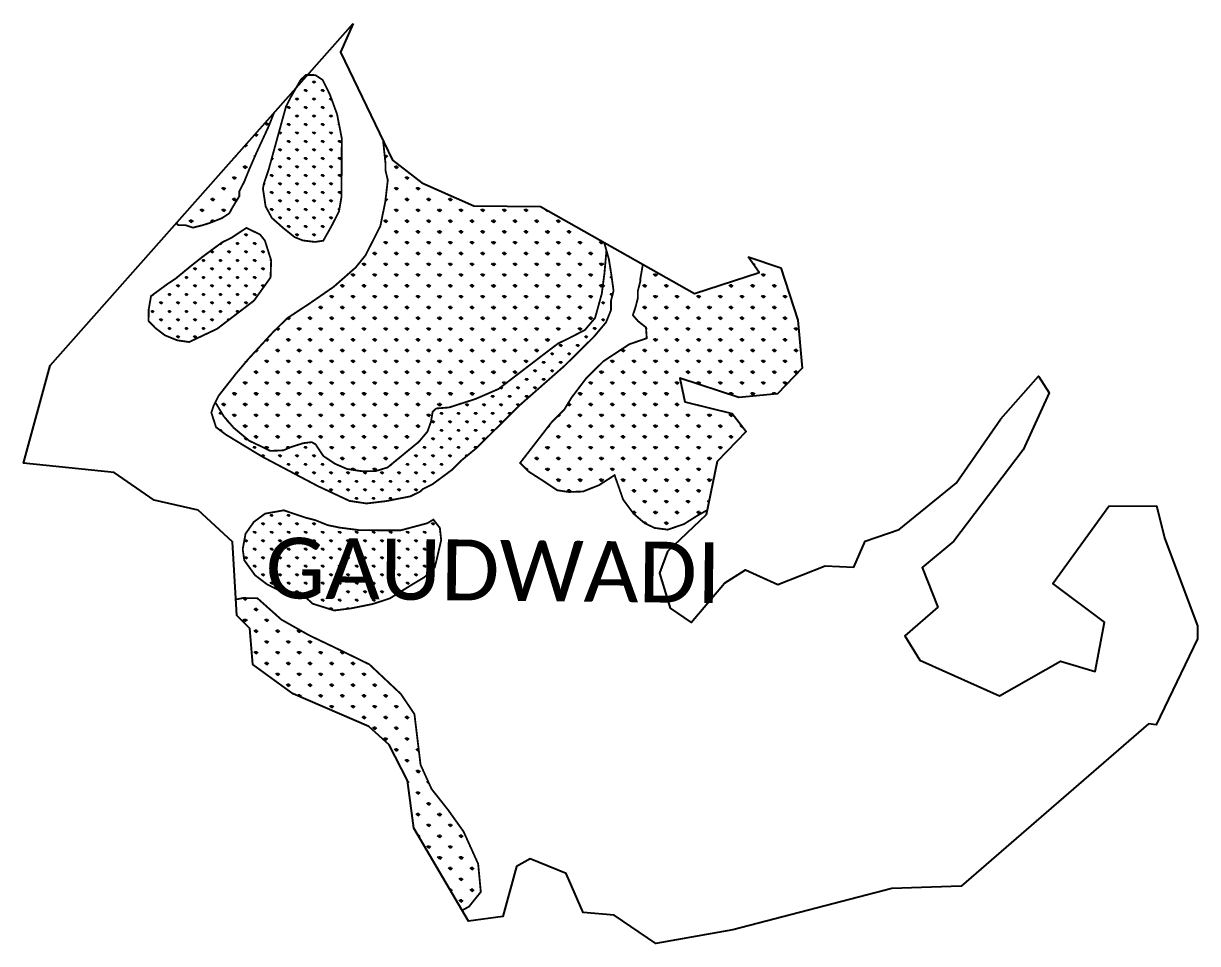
# Model space of a CAD drawing. Header units: metres. Extents: x 320779 to 338723, y 1791564 to 1830657.
# Drawn here: x 333158 to 335110, y 1791564 to 1793096 of the extents above; entities that cross this region are included whole.
import ezdxf

# ---------------------------------------------------------------- set-up
doc = ezdxf.new("R2010")
doc.units = ezdxf.units.M
for name, color, linetype in [('MANGROOVES', 112, 'Continuous'), ('village', 250, 'Continuous'), ('VILLAGE NAME', 250, 'Continuous')]:
    doc.layers.add(name, color=color, linetype=linetype)
pattern_1 = [(90, (0, 0), (-14.14213562, 14.14213562), [3.75, -24.53427126]), (45, (0, 0), (-14.14213562, 14.14213562), [3.75, -16.25]), (135, (0, 0), (-14.14213562, -14.14213562), [3.75, -16.25])]

msp = doc.modelspace()

# ---------------------------------------------------------------- hatches: boundary and pattern name
at = {"layer": 'MANGROOVES'}
h = msp.add_hatch(dxfattribs=at)
h.set_pattern_fill('GRASS', color=256, scale=20)
h.set_pattern_definition(pattern_1)
h.paths.add_polyline_path([(333686.7, 1792807), (333686.9, 1792855.5), (333687.2, 1792904.1), (333679.3, 1792944.6), (333667.4, 1792977.1), (333655.4, 1793001.5), (333643.3, 1793009.6), (333635.2, 1793009.7), (333627.1, 1793009.7), (333618.9, 1793001.7), (333602.6, 1792973.4), (333594.4, 1792957.3), (333565.5, 1792852.2), (333557.3, 1792827.9), (333556.1, 1792820.4), (333560.5, 1792791), (333570.9, 1792771.8), (333590, 1792754.9), (333608.7, 1792739.9), (333622.3, 1792734.4), (333642.7, 1792731.9), (333656.4, 1792734), (333670.2, 1792758.5), (333682.5, 1792782.7)])
h = msp.add_hatch(dxfattribs=at)
h.set_pattern_fill('GRASS', color=256)
h.paths.add_polyline_path([(333524.9, 1792832.1), (333533.1, 1792852.3), (333545.4, 1792880.6), (333565.9, 1792925), (333574.5, 1792947), (333411.8, 1792763.3), (333415.2, 1792759.9), (333427.4, 1792759.8), (333439.5, 1792755.7), (333455.7, 1792759.7), (333467.9, 1792763.6), (333488.1, 1792771.6), (333500.3, 1792779.7), (333504.4, 1792787.7), (333516.7, 1792807.9), (333516.7, 1792812), (333516.7, 1792816)])
h = msp.add_hatch(dxfattribs=at)
h.set_pattern_fill('GRASS', color=256)
h.paths.add_polyline_path([(334124, 1792679.2), (334127.4, 1792717.5), (334123.6, 1792731.1), (334017.8, 1792790.8), (333906.6, 1792792.1), (333820.2, 1792830.4), (333771.8, 1792867.8), (333755.9, 1792900.6), (333759.8, 1792863.2), (333759.8, 1792855.1), (333759.8, 1792851.1), (333763.7, 1792834.9), (333759.5, 1792798.5), (333751.2, 1792758), (333738.9, 1792733.8), (333726.6, 1792709.6), (333710.3, 1792689.4), (333673.7, 1792657.2), (333633.1, 1792629.1), (333596.5, 1792605), (333572.1, 1792580.9), (333531.4, 1792536.6), (333511, 1792512.4), (333482.5, 1792476.1), (333476.8, 1792465), (333490.9, 1792441.6), (333507.4, 1792422.5), (333533, 1792401.1), (333557.1, 1792389.6), (333568.2, 1792384.1), (333589.8, 1792385), (333603.9, 1792390.9), (333623.4, 1792397), (333636.9, 1792398.7), (333643.6, 1792395.1), (333656.5, 1792375.5), (333675.9, 1792362.7), (333695.8, 1792354), (333718.6, 1792350.5), (333743.3, 1792350.4), (333763.3, 1792356.5), (333815.4, 1792399.3), (333829.8, 1792416.4), (333835.6, 1792432.9), (333838.3, 1792449.3), (333844.3, 1792454.7), (333865.6, 1792456.4), (333909.3, 1792470.4), (333947.8, 1792487.1), (334024.3, 1792545.7), (334046.7, 1792562.7), (334067.5, 1792572.9), (334091.5, 1792585.3), (334108.5, 1792605.4), (334119.6, 1792645.7)])
h = msp.add_hatch(dxfattribs=at)
h.set_pattern_fill('GRASS', color=256, scale=20)
h.set_pattern_definition(pattern_1)
h.paths.add_polyline_path([(333569.7, 1792701.3), (333559.3, 1792734.1), (333551.2, 1792744.3), (333528.5, 1792755.2), (333516.3, 1792747.2), (333504.2, 1792739.1), (333487.9, 1792731.1), (333471.7, 1792719.1), (333455.4, 1792707), (333435.1, 1792690.9), (333410.7, 1792670.8), (333398.5, 1792662.8), (333369.9, 1792641.8), (333365.9, 1792618.8), (333365.8, 1792600.4), (333377.1, 1792588.6), (333393.1, 1792576.4), (333413.7, 1792568.1), (333433.3, 1792565.3), (333479.9, 1792587.3), (333541.2, 1792634.2), (333568.7, 1792672.7)])
h = msp.add_hatch(dxfattribs=at)
h.set_pattern_fill('GRASS', color=256, scale=20)
h.set_pattern_definition(pattern_1)
h.paths.add_polyline_path([(333984.3, 1792461.2), (334057.5, 1792525.6), (334106.4, 1792573.9), (334126.7, 1792598.1), (334134.9, 1792618.3), (334135, 1792634.4), (334139.2, 1792650.6), (334135.3, 1792679), (334131.4, 1792703.3), (334127.4, 1792717.5), (334124, 1792679.2), (334119.6, 1792645.7), (334108.5, 1792605.4), (334091.5, 1792585.3), (334067.5, 1792572.9), (334046.7, 1792562.7), (334024.3, 1792545.7), (333947.8, 1792487.1), (333909.3, 1792470.4), (333865.6, 1792456.4), (333844.3, 1792454.7), (333838.3, 1792449.3), (333835.6, 1792432.9), (333829.8, 1792416.4), (333815.4, 1792399.3), (333763.3, 1792356.5), (333743.3, 1792350.4), (333718.6, 1792350.5), (333695.8, 1792354), (333675.9, 1792362.7), (333656.5, 1792375.5), (333643.6, 1792395.1), (333636.9, 1792398.7), (333623.4, 1792397), (333603.9, 1792390.9), (333589.8, 1792385), (333568.2, 1792384.1), (333557.1, 1792389.6), (333533, 1792401.1), (333507.4, 1792422.5), (333490.9, 1792441.6), (333476.8, 1792465), (333474.3, 1792460), (333470.2, 1792447.8), (333474.1, 1792435.7), (333478.1, 1792423.5), (333494.2, 1792411.3), (333554.8, 1792374.5), (333647.6, 1792325.4), (333700.1, 1792300.8), (333728.4, 1792296.6), (333760.8, 1792300.5), (333801.3, 1792308.4), (333817.5, 1792316.4), (333821.6, 1792320.4), (333837.8, 1792328.4), (333870.4, 1792352.5), (333886.6, 1792368.6), (333911, 1792388.7)])
h = msp.add_hatch(dxfattribs=at)
h.set_pattern_fill('GRASS', color=256)
h.paths.add_polyline_path([(334347.6, 1792472.8), (334412.1, 1792478.9), (334452.9, 1792521.9), (334445.5, 1792601.5), (334417.6, 1792688.8), (334362.9, 1792707.3), (334381.5, 1792681.1), (334273.9, 1792646.3), (334188, 1792694.8), (334183.8, 1792670.6), (334183.8, 1792666.6), (334179.6, 1792650.4), (334179.6, 1792638.2), (334175.4, 1792622.1), (334171.3, 1792610), (334180.1, 1792599.9), (334193.1, 1792589.7), (334194.4, 1792571.6), (334165.4, 1792561.6), (334122.3, 1792533.3), (334118.3, 1792529.3), (334093.8, 1792505.1), (334081.6, 1792489), (334069.4, 1792472.9), (334057.1, 1792452.7), (334040.8, 1792436.6), (334036.8, 1792432.6), (333983.8, 1792364), (333997.6, 1792349.9), (334023.2, 1792333.5), (334045.4, 1792318.6), (334064.6, 1792315.7), (334088.5, 1792316.5), (334115.1, 1792327.1), (334140.9, 1792343.7), (334155.2, 1792302.9), (334172.7, 1792279.4), (334191.1, 1792263.6), (334207.7, 1792255.8), (334229.3, 1792253), (334256.4, 1792262.3), (334279, 1792276.6), (334295.1, 1792285.6), (334311.3, 1792366.2), (334360, 1792416.1), (334336.7, 1792446.2), (334257.9, 1792465.5), (334249.6, 1792505.2)])
h.paths.add_polyline_path([(333526.8, 1792070.3), (334342.7, 1792061.4), (334345.4, 1792306.5), (333529.4, 1792315.4)], flags=9)
h = msp.add_hatch(dxfattribs=at)
h.set_pattern_fill('GRASS', color=256, scale=20)
h.set_pattern_definition(pattern_1)
h.paths.add_polyline_path([(333824.5, 1792173.8), (333841.6, 1792189.8), (333845, 1792203.1), (333852.5, 1792235.7), (333850.3, 1792255.9), (333839.5, 1792269.7), (333829.4, 1792263.7), (333784.8, 1792251.8), (333760.5, 1792251.9), (333716, 1792252.2), (333683.6, 1792256.4), (333663.4, 1792260.6), (333643.2, 1792268.8), (333627.1, 1792272.9), (333602.8, 1792281.1), (333590.7, 1792285.2), (333559.5, 1792279.6), (333541, 1792265.9), (333527.1, 1792246.2), (333522.4, 1792220.5), (333525, 1792202.1), (333542.8, 1792177.2), (333563, 1792161.9), (333586.9, 1792149.8), (333618.6, 1792148.2), (333638.8, 1792129.7), (333674.6, 1792118.5), (333702.7, 1792122), (333738.2, 1792129.1), (333767.2, 1792138.6), (333802.3, 1792160.5)])
h = msp.add_hatch(dxfattribs=at)
h.set_pattern_fill('GRASS', color=256)
h.paths.add_polyline_path([(333733.1, 1792028.7), (333680.5, 1792054.4), (333632.6, 1792077.3), (333586.5, 1792103.4), (333546.9, 1792138.8), (333522.9, 1792139.2), (333511.2, 1792136.8), (333512.8, 1792109.9), (333534.3, 1792088.3), (333539.2, 1792028.3), (333606.4, 1791979.9), (333732.2, 1791925.4), (333766, 1791894.7), (333796.5, 1791835.2), (333807.2, 1791755.9), (333887.4, 1791619.3), (333898.8, 1791625.6), (333918.4, 1791650), (333914, 1791696.7), (333889.8, 1791750.3), (333864.1, 1791786.4), (333836.5, 1791821.3), (333818.2, 1791861.6), (333808, 1791946), (333785.5, 1791979.4)])

# ---------------------------------------------------------------- linework, layer by layer
at = {"color": 3}
msp.add_lwpolyline([(334362.9, 1792707.3), (334417.6, 1792688.8)], dxfattribs=at)
at = {"layer": 'MANGROOVES', "const_width": 3.04, "flags": 128}
for points in [[(333686.7, 1792807), (333686.9, 1792855.5), (333687.2, 1792904.1), (333679.3, 1792944.6), (333667.4, 1792977.1), (333655.4, 1793001.5), (333643.3, 1793009.6), (333635.2, 1793009.7), (333627.1, 1793009.7), (333618.9, 1793001.7), (333602.6, 1792973.4), (333594.4, 1792957.3), (333565.5, 1792852.2), (333557.3, 1792827.9), (333556.1, 1792820.4), (333560.5, 1792791), (333570.9, 1792771.8), (333590, 1792754.9), (333608.7, 1792739.9), (333622.3, 1792734.4), (333642.7, 1792731.9), (333656.4, 1792734), (333670.2, 1792758.5), (333682.5, 1792782.7)], [(333569.7, 1792701.3), (333559.3, 1792734.1), (333551.2, 1792744.3), (333528.5, 1792755.2), (333516.3, 1792747.2), (333504.2, 1792739.1), (333487.9, 1792731.1), (333471.7, 1792719.1), (333455.4, 1792707), (333435.1, 1792690.9), (333410.7, 1792670.8), (333398.5, 1792662.8), (333369.9, 1792641.8), (333365.9, 1792618.8), (333365.8, 1792600.4), (333377.1, 1792588.6), (333393.1, 1792576.4), (333413.7, 1792568.1), (333433.3, 1792565.3), (333479.9, 1792587.3), (333541.2, 1792634.2), (333568.7, 1792672.7)], [(333984.3, 1792461.2), (334057.5, 1792525.6), (334106.4, 1792573.9), (334126.7, 1792598.1), (334134.9, 1792618.3), (334135, 1792634.4), (334139.2, 1792650.6), (334135.3, 1792679), (334131.4, 1792703.3), (334127.4, 1792717.5), (334124, 1792679.2), (334119.6, 1792645.7), (334108.5, 1792605.4), (334091.5, 1792585.3), (334067.5, 1792572.9), (334046.7, 1792562.7), (334024.3, 1792545.7), (333947.8, 1792487.1), (333909.3, 1792470.4), (333865.6, 1792456.4), (333844.3, 1792454.7), (333838.3, 1792449.3), (333835.6, 1792432.9), (333829.8, 1792416.4), (333815.4, 1792399.3), (333763.3, 1792356.5), (333743.3, 1792350.4), (333718.6, 1792350.5), (333695.8, 1792354), (333675.9, 1792362.7), (333656.5, 1792375.5), (333643.6, 1792395.1), (333636.9, 1792398.7), (333623.4, 1792397), (333603.9, 1792390.9), (333589.8, 1792385), (333568.2, 1792384.1), (333557.1, 1792389.6), (333533, 1792401.1), (333507.4, 1792422.5), (333490.9, 1792441.6), (333476.8, 1792465), (333474.3, 1792460), (333470.2, 1792447.8), (333474.1, 1792435.7), (333478.1, 1792423.5), (333494.2, 1792411.3), (333554.8, 1792374.5), (333647.6, 1792325.4), (333700.1, 1792300.8), (333728.4, 1792296.6), (333760.8, 1792300.5), (333801.3, 1792308.4), (333817.5, 1792316.4), (333821.6, 1792320.4), (333837.8, 1792328.4), (333870.4, 1792352.5), (333886.6, 1792368.6), (333911, 1792388.7)], [(333824.5, 1792173.8), (333841.6, 1792189.8), (333845, 1792203.1), (333852.5, 1792235.7), (333850.3, 1792255.9), (333839.5, 1792269.7), (333829.4, 1792263.7), (333784.8, 1792251.8), (333760.5, 1792251.9), (333716, 1792252.2), (333683.6, 1792256.4), (333663.4, 1792260.6), (333643.2, 1792268.8), (333627.1, 1792272.9), (333602.8, 1792281.1), (333590.7, 1792285.2), (333559.5, 1792279.6), (333541, 1792265.9), (333527.1, 1792246.2), (333522.4, 1792220.5), (333525, 1792202.1), (333542.8, 1792177.2), (333563, 1792161.9), (333586.9, 1792149.8), (333618.6, 1792148.2), (333638.8, 1792129.7), (333674.6, 1792118.5), (333702.7, 1792122), (333738.2, 1792129.1), (333767.2, 1792138.6), (333802.3, 1792160.5)]]:
    msp.add_lwpolyline(points, close=True, dxfattribs=at)
for points in [[(333411.8, 1792763.3), (333415.2, 1792759.9), (333427.4, 1792759.8), (333439.5, 1792755.7), (333455.7, 1792759.7), (333467.9, 1792763.6), (333488.1, 1792771.6), (333500.3, 1792779.7), (333504.4, 1792787.7), (333516.7, 1792807.9), (333516.7, 1792812), (333516.7, 1792816), (333524.9, 1792832.1), (333533.1, 1792852.3), (333545.4, 1792880.6), (333565.9, 1792925), (333574.5, 1792947)], [(333755.7, 1792902.6), (333759.8, 1792863.2), (333759.8, 1792855.1), (333759.8, 1792851.1), (333763.7, 1792834.9), (333759.5, 1792798.5), (333751.2, 1792758), (333738.9, 1792733.8), (333726.6, 1792709.6), (333710.3, 1792689.4), (333673.7, 1792657.2), (333633.1, 1792629.1), (333596.5, 1792605), (333572.1, 1792580.9), (333531.4, 1792536.6), (333511, 1792512.4), (333482.5, 1792476.1), (333476.8, 1792465), (333490.9, 1792441.6), (333507.4, 1792422.5), (333533, 1792401.1), (333557.1, 1792389.6), (333568.2, 1792384.1), (333589.8, 1792385), (333603.9, 1792390.9), (333623.4, 1792397), (333636.9, 1792398.7), (333643.6, 1792395.1), (333656.5, 1792375.5), (333675.9, 1792362.7), (333695.8, 1792354), (333718.6, 1792350.5), (333743.3, 1792350.4), (333763.3, 1792356.5), (333815.4, 1792399.3), (333829.8, 1792416.4), (333835.6, 1792432.9), (333838.3, 1792449.3), (333844.3, 1792454.7), (333865.6, 1792456.4), (333909.3, 1792470.4), (333947.8, 1792487.1), (334024.3, 1792545.7), (334046.7, 1792562.7), (334067.5, 1792572.9), (334091.5, 1792585.3), (334108.5, 1792605.4), (334119.6, 1792645.7), (334124, 1792679.2), (334127.4, 1792717.5), (334123.4, 1792731.7)], [(334188, 1792694.9), (334183.8, 1792670.6), (334183.8, 1792666.6), (334179.6, 1792650.4), (334179.6, 1792638.2), (334175.4, 1792622.1), (334171.3, 1792610), (334180.1, 1792599.9), (334193.1, 1792589.7), (334194.4, 1792571.6), (334165.4, 1792561.6), (334122.3, 1792533.3), (334118.3, 1792529.3), (334093.8, 1792505.1), (334081.6, 1792489), (334069.4, 1792472.9), (334057.1, 1792452.7), (334040.8, 1792436.6), (334036.8, 1792432.6), (333983.8, 1792364), (333997.6, 1792349.9), (334023.2, 1792333.5), (334045.4, 1792318.6), (334064.6, 1792315.7), (334088.5, 1792316.5), (334115.1, 1792327.1), (334140.9, 1792343.7), (334155.2, 1792302.9), (334172.7, 1792279.4), (334191.1, 1792263.6), (334207.7, 1792255.8), (334229.3, 1792253), (334256.4, 1792262.3), (334279, 1792276.6), (334295.1, 1792285.6)], [(333887.4, 1791619.3), (333898.8, 1791625.6), (333918.4, 1791650), (333914, 1791696.7), (333889.8, 1791750.3), (333864.1, 1791786.4), (333836.5, 1791821.3), (333818.2, 1791861.6), (333808, 1791946), (333785.5, 1791979.4), (333733.1, 1792028.7), (333680.5, 1792054.4), (333632.6, 1792077.3), (333586.5, 1792103.4), (333546.9, 1792138.8), (333522.9, 1792139.2), (333511.2, 1792136.8)]]:
    msp.add_lwpolyline(points, dxfattribs=at)
at = {"layer": 'village', "color": 3}
for points in [[(334417.6, 1792688.8, 0), (334445.5, 1792601.5, 0), (334452.9, 1792521.9, 0), (334412.1, 1792478.9, 0), (334347.6, 1792472.8, 0), (334249.6, 1792505.2, 0), (334257.9, 1792465.5, 0), (334336.7, 1792446.2, 0), (334360, 1792416.1, 0), (334311.3, 1792366.2, 0), (334293.5, 1792277.4, 0), (334228.7, 1792216.6, 0), (334215.8, 1792180.6, 0), (334233.3, 1792122.3, 0), (334268.3, 1792098.6, 0), (334323.9, 1792163.8, 0), (334358.6, 1792186.1, 0), (334412.3, 1792161.5, 0), (334491.4, 1792192.8, 0), (334539, 1792190.5, 0), (334557.9, 1792233.8, 0), (334614.4, 1792253.3, 0), (334709, 1792330.6, 0), (334783.3, 1792437.5, 0), (334846.2, 1792508.2, 0), (334863.9, 1792480.8, 0), (334820.4, 1792386, 0), (334705.1, 1792233.8, 0), (334652.3, 1792190.2, 0), (334678.3, 1792124, 0), (334623.4, 1792076, 0), (334648.4, 1792036, 0), (334781, 1791976.4, 0), (334882.4, 1792034.2, 0), (334940.5, 1792017, 0), (334955.6, 1792099.2, 0), (334870.1, 1792163.1, 0), (334963.2, 1792291.9, 0), (335042, 1792292.7, 0), (335055.9, 1792237.9, 0), (335110.2, 1792093.1, 0), (335110.5, 1792071.5, 0), (335041.8, 1791928.2, 0), (335029.2, 1791929.7, 0), (334717.2, 1791659.4, 0), (334602.3, 1791655.9, 0), (334337.5, 1791586.7, 0), (334209.4, 1791564.1, 0), (334140.3, 1791611.4, 0), (334088.6, 1791615.6, 0), (334060.5, 1791680.5, 0), (334000.7, 1791705, 0), (333977.6, 1791692.3, 0), (333955, 1791609.3, 0), (333898.1, 1791601.1, 0), (333807.2, 1791755.9, 0), (333796.5, 1791835.2, 0), (333766, 1791894.7, 0), (333732.2, 1791925.4, 0), (333606.4, 1791979.9, 0), (333539.2, 1792028.3, 0), (333534.3, 1792088.3, 0), (333512.8, 1792109.9, 0), (333505.3, 1792232.7, 0), (333448.2, 1792285.7, 0), (333375.2, 1792302.3, 0), (333308.7, 1792348.3, 0), (333157.7, 1792363.5, 0), (333202, 1792526.4, 0), (333706, 1793095.5, 0), (333706, 1793095.5, 0)], [(333706, 1793095.5, 0), (333685, 1793047.5, 0), (333771.8, 1792867.8, 0), (333820.2, 1792830.4, 0), (333906.6, 1792792.1, 0), (334017.8, 1792790.8, 0), (334273.9, 1792646.3, 0), (334381.5, 1792681.1, 0), (334362.9, 1792707.3, 0)]]:
    msp.add_polyline3d(points, dxfattribs=at)

# ---------------------------------------------------------------- texts
at = {"layer": 'VILLAGE NAME', "insert": (333561, 1792240.1), "char_height": 101.185, "attachment_point": 1, "rotation": 359.3742}
msp.add_mtext_dynamic_manual_height_columns('{\\fCalibri|b0|i0|c0|p34;GAUDWADI}', width=998.468, gutter_width=505.9, heights=[0], dxfattribs=at)

doc.saveas('drawing.dxf')
